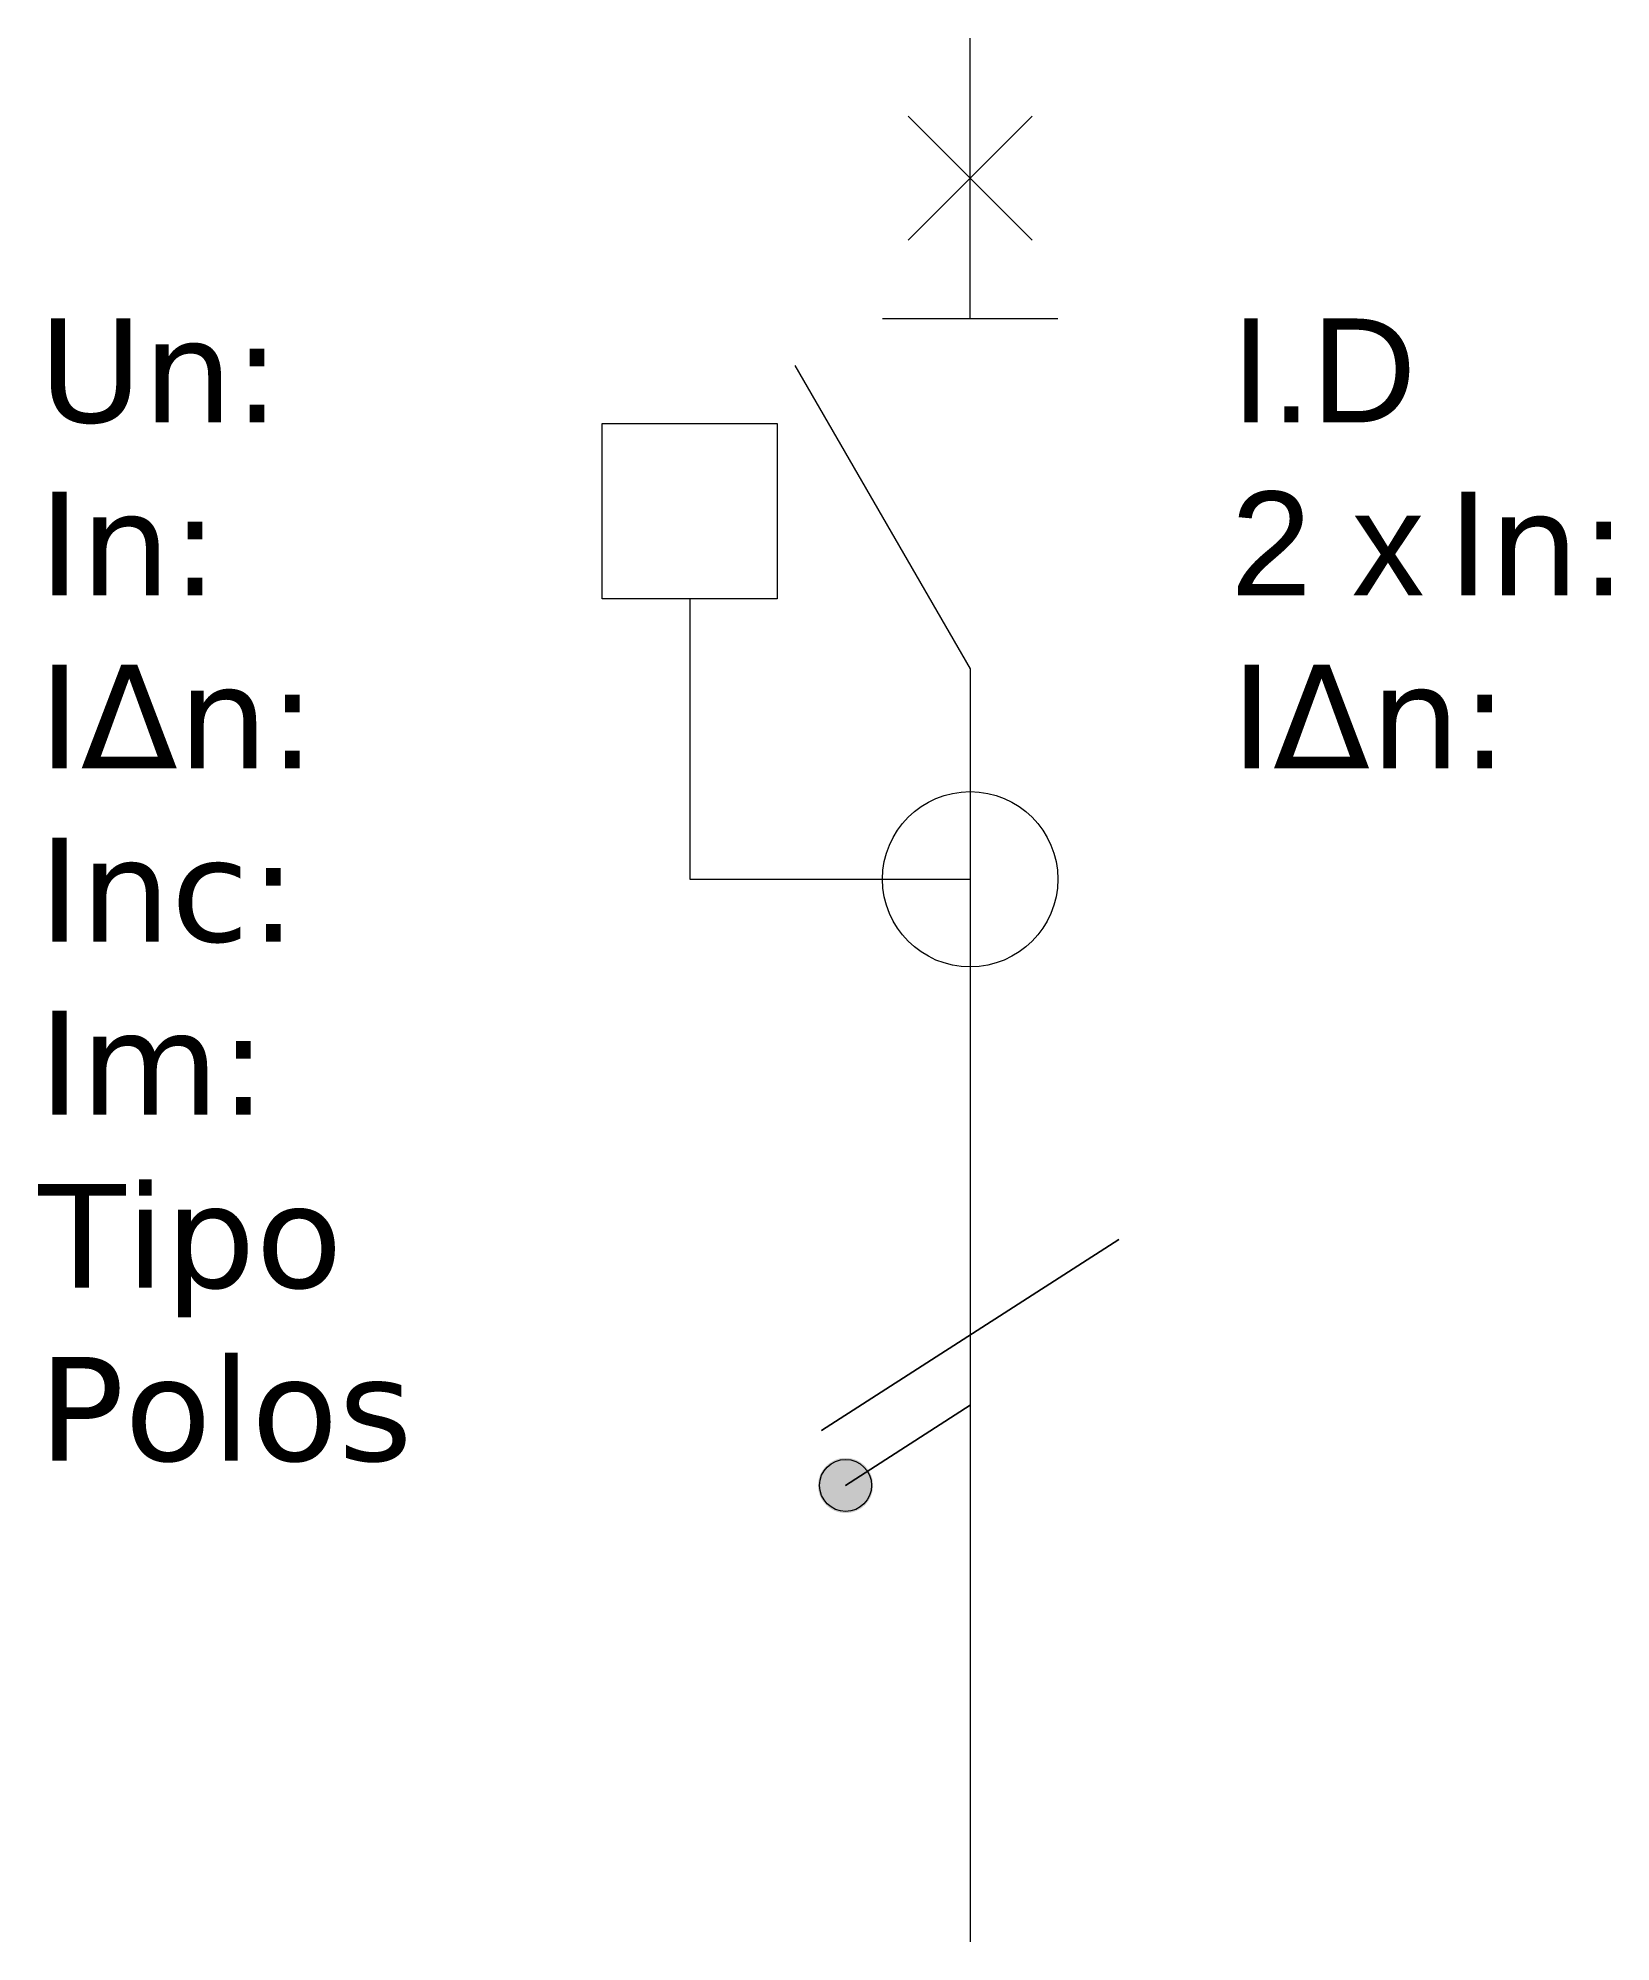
# Model space of a CAD drawing. Header units: millimetres. Extents: x -1.08 to 0.74, y 0 to 2.2.
import ezdxf
from ezdxf.enums import TextEntityAlignment as Align

# ---------------------------------------------------------------- set-up
doc = ezdxf.new("R2010")
doc.units = ezdxf.units.MM
doc.layers.add('Aberturas-8', color=7, linetype='Continuous', lineweight=5)
doc.layers.add('I.E._UNIFILARES', color=7, linetype='Continuous', lineweight=18)
doc.layers.add('IE-UNIFILAR', color=7, linetype='Continuous')
doc.styles.add('ARIAL', font='arial.ttf')
doc.styles.add('UNIFILARES', font='verdana.ttf', dxfattribs={"height": 0.2})

msp = doc.modelspace()

# ---------------------------------------------------------------- hatches: boundary and pattern name
at = {"layer": 'Aberturas-8'}
msp.add_hatch(color=256, dxfattribs=at).paths.add_polyline_path([(-0.1697, 0.5087, 1), (-0.1181, 0.5462, 1)])

# ---------------------------------------------------------------- linework, layer by layer
msp.add_circle((-0.1439, 0.5275), 0.03, dxfattribs=at)
at = {"layer": 'I.E._UNIFILARES'}
for p, q in [((0, 1.876), (0, 2.2)), ((-0.0716, 1.9664), (0.0716, 2.1096)), ((-0.0716, 2.1096), (0.0716, 1.9664)), ((-0.1013, 1.876), (0.1012, 1.876)), ((-0.2025, 1.8217), (0, 1.471)), ((-0.4253, 1.7545), (-0.2228, 1.7545)), ((-0.4253, 1.552), (-0.4253, 1.7545)), ((-0.2228, 1.7545), (-0.2228, 1.552)), ((-0.2228, 1.552), (-0.4253, 1.552)), ((-0.324, 1.552), (-0.324, 1.228)), ((0, 1.471), (0, 0)), ((-0.324, 1.228), (0, 1.228)), ((0.1717, 0.8117), (-0.1717, 0.5908)), ((0, 0.6201), (-0.1439, 0.5275))]:
    msp.add_line(p, q, dxfattribs=at)
for points in [[(-0.1717, 0.5908), (0.1717, 0.8117)], [(-0.1439, 0.5275), (0, 0.6201)]]:
    msp.add_lwpolyline(points, dxfattribs=at)
msp.add_circle((0, 1.228), 0.1013, dxfattribs=at)

# ---------------------------------------------------------------- texts
at = {"style": 'UNIFILARES', "flags": 1}
for tag, text, p in [('Un:', '220', (-1.0764, 1.876)), ('In:', '40A', (-1.0764, 1.676)), ('IΔn:', '30mA', (-1.0764, 1.476)), ('Inc:', '30mA', (-1.0764, 1.276)), ('Im:', '30mA', (-1.0764, 1.076)), ('Tipo', 'AC', (-1.0764, 0.876)), ('Polos', '1P+N', (-1.0764, 0.676))]:
    msp.add_attdef(tag, text=text, height=0.12, dxfattribs=at).set_placement(p, align=Align.TOP_LEFT)
at = {"style": 'UNIFILARES'}
for tag, text, p in [('In:', '40A', (0.5512, 1.676)), ('IΔn:', '30mA', (0.3012, 1.476))]:
    msp.add_attdef(tag, text=text, height=0.12, dxfattribs=at).set_placement(p, align=Align.TOP_LEFT)
at = {"layer": 'IE-UNIFILAR', "style": 'ARIAL'}
msp.add_text('I.D', height=0.12, dxfattribs=at).set_placement((0.3012, 1.876), align=Align.TOP_LEFT)
at = {"layer": 'IE-UNIFILAR', "insert": (0.3012, 1.676), "char_height": 0.12, "attachment_point": 1, "style": 'ARIAL'}
msp.add_mtext('\\pxql;2 x', dxfattribs=at)

doc.saveas('drawing.dxf')
